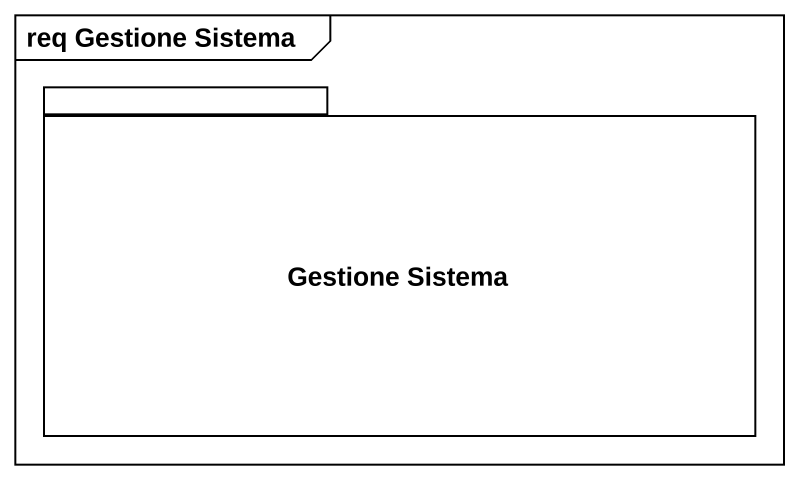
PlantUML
@startuml
mainframe req Gestione Sistema
package "Gestione Sistema" as Gestione_Sistema {
}
@enduml
